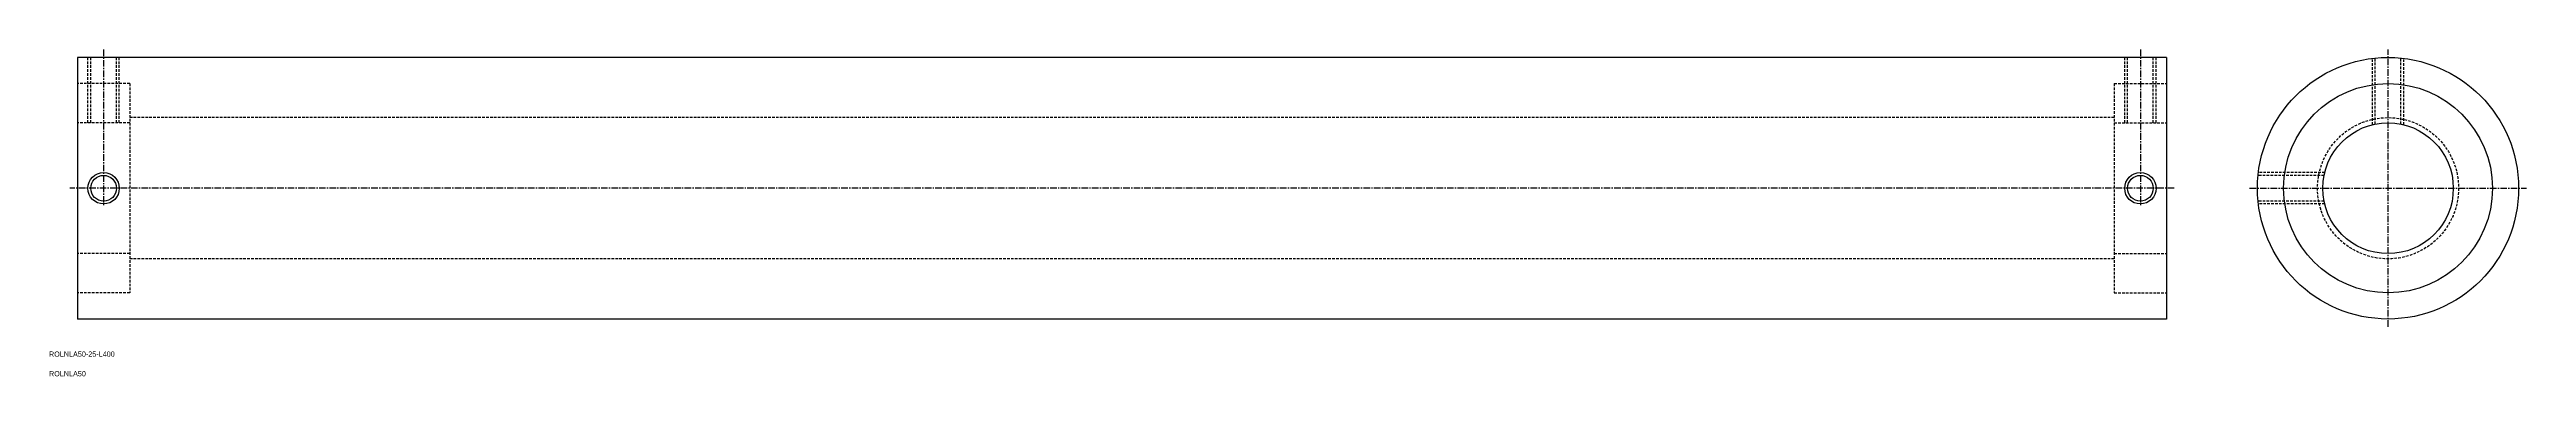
# Model space of a CAD drawing. Extents: x 32 to 506, y -10 to 52.
import ezdxf

# ---------------------------------------------------------------- set-up
doc = ezdxf.new("R2010")
doc.units = 0
doc.linetypes.add('CENTER', pattern=[2, 1.25, -0.25, 0.25, -0.25])
doc.linetypes.add('DASHED', pattern=[0.75, 0.5, -0.25])
doc.layers.get('0').update_dxf_attribs({"linetype": 'CONTINUOUS'})
doc.layers.add('CENTER', color=1, linetype='CENTER')

msp = doc.modelspace()

# ---------------------------------------------------------------- linework, layer by layer
at = {"color": 7, "linetype": 'CONTINUOUS'}
for p, q in [((37.21, 50.85), (37.21, 0.85)), ((437.21, 50.85), (37.21, 50.85)), ((437.21, 50.85), (437.21, 0.85)), ((437.21, 0.85), (37.21, 0.85))]:
    msp.add_line(p, q, dxfattribs=at)
at = {"color": 3, "linetype": 'DASHED'}
for p, q in [((39.21, 38.35), (39.21, 50.85)), ((39.75, 38.35), (39.75, 50.85)), ((44.66, 38.35), (44.66, 50.85)), ((45.21, 38.35), (45.21, 50.85)), ((429.21, 38.35), (429.21, 50.85)), ((429.75, 38.35), (429.75, 50.85)), ((434.66, 38.35), (434.66, 50.85)), ((435.21, 38.35), (435.21, 50.85)), ((476.64, 37.99), (476.64, 50.67)), ((477.18, 38.11), (477.18, 50.73)), ((482.1, 38.11), (482.1, 50.73)), ((482.64, 37.99), (482.64, 50.67)), ((47.21, 45.85), (37.21, 45.85)), ((47.21, 45.85), (47.21, 5.85)), ((427.21, 45.85), (437.21, 45.85)), ((427.21, 45.85), (427.21, 5.85)), ((47.21, 38.35), (37.21, 38.35)), ((427.21, 39.35), (47.21, 39.35)), ((427.21, 38.35), (437.21, 38.35)), ((467.51, 28.85), (454.82, 28.85)), ((467.39, 28.31), (454.76, 28.31)), ((467.39, 23.39), (454.76, 23.39)), ((467.51, 22.85), (454.82, 22.85)), ((47.21, 13.35), (37.21, 13.35)), ((427.21, 12.35), (47.21, 12.35)), ((427.21, 13.35), (437.21, 13.35)), ((47.21, 5.85), (37.21, 5.85)), ((427.21, 5.85), (437.21, 5.85))]:
    msp.add_line(p, q, dxfattribs=at)
at = {"color": 7, "linetype": 'CONTINUOUS'}
for centre, radius in [((479.64, 25.85), 25), ((479.64, 25.85), 20), ((479.64, 25.85), 12.5), ((42.21, 25.85), 2.46), ((432.21, 25.85), 2.46)]:
    msp.add_circle(centre, radius, dxfattribs=at)
at = {"color": 3, "linetype": 'DASHED'}
msp.add_circle((479.64, 25.85), 13.5, dxfattribs=at)
at = {"color": 3, "linetype": 'CONTINUOUS'}
for centre in [(42.21, 25.85), (432.21, 25.85)]:
    msp.add_circle(centre, 3, dxfattribs=at)
at = {"layer": 'CENTER', "color": 1, "linetype": 'CENTER'}
for p, q in [((42.21, 52.35), (42.21, 22.35)), ((432.21, 52.35), (432.21, 22.35)), ((479.64, -0.65), (479.64, 52.35)), ((438.71, 25.85), (35.71, 25.85)), ((453.14, 25.85), (506.14, 25.85))]:
    msp.add_line(p, q, dxfattribs=at)

# ---------------------------------------------------------------- texts
at = {"color": 7, "linetype": 'CONTINUOUS'}
for s, p in [('ROLNLA50-25-L400', (31.75, -6.36)), ('ROLNLA50', (31.75, -10.11))]:
    msp.add_text(s, height=1, dxfattribs=at).set_placement(p)

doc.saveas('drawing.dxf')
